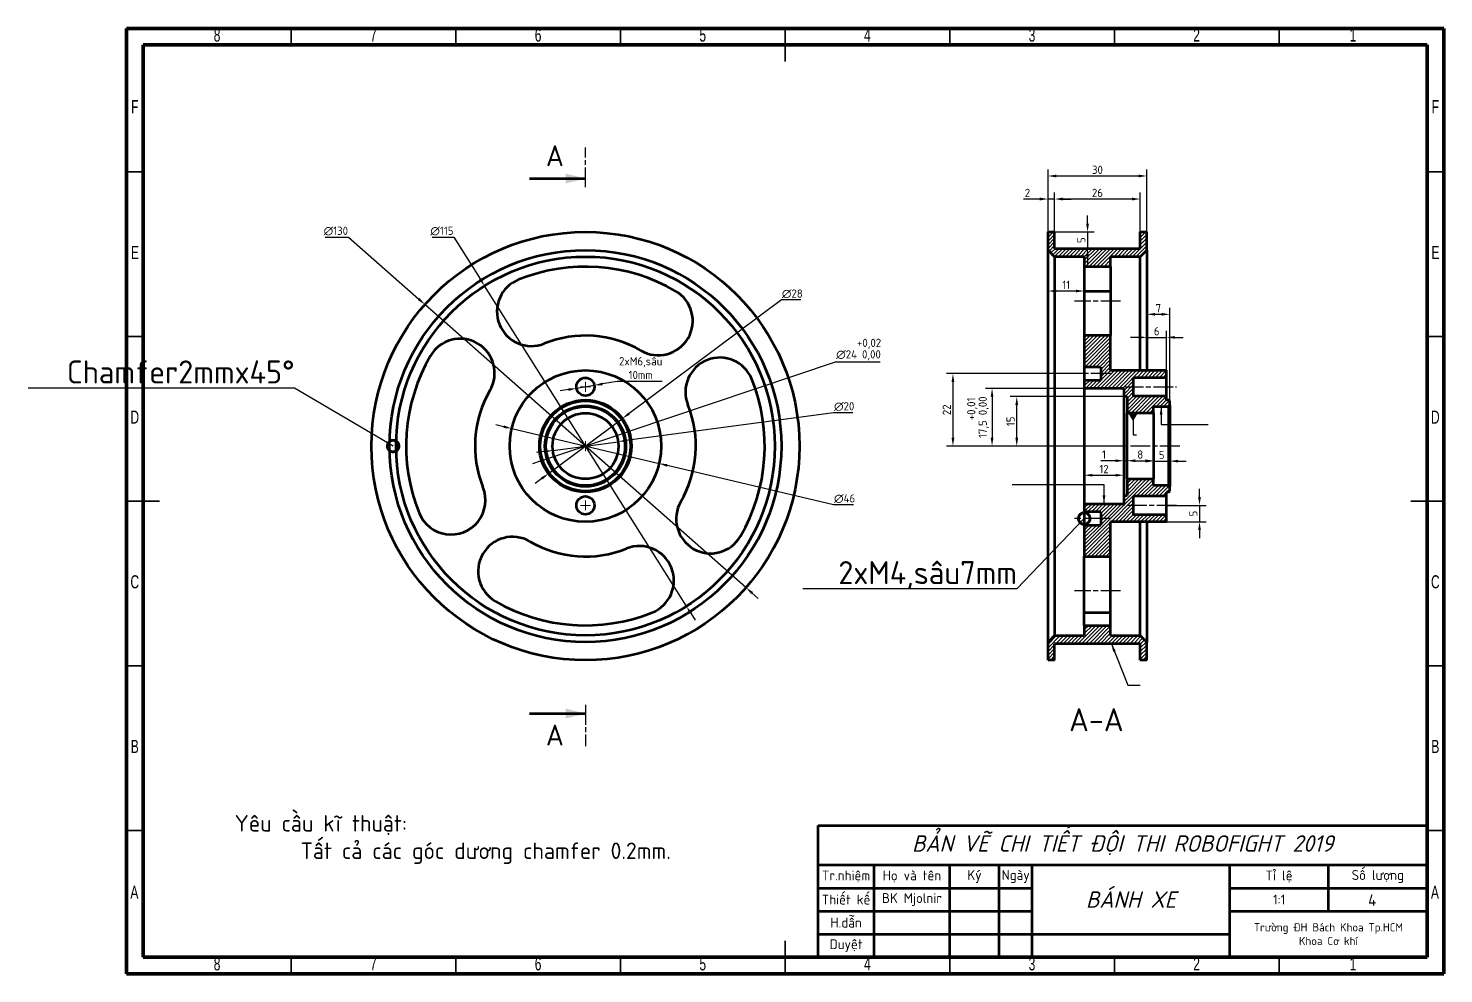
# Model space of a CAD drawing. Header units: millimetres. Extents: x -1615 to 4166, y 5 to 3174.
# Drawn here: x 456.2 to 886.1, y 751.2 to 1038.2 of the extents above; entities that cross this region are included whole.
import ezdxf
from ezdxf import colors
from ezdxf.entities.mleader import LeaderData, LeaderLine
from ezdxf.math import Vec2, Vec3

# ---------------------------------------------------------------- set-up
doc = ezdxf.new("R2010")
doc.units = ezdxf.units.MM
doc.header["$LTSCALE"] = 0.25
doc.header["$PDSIZE"] = -1
doc.linetypes.add('ACAD_ISO08W100', pattern=[36, 24, -3, 6, -3])
doc.layers.get('0').update_dxf_attribs({"lineweight": 50})
for name, color, linetype, lineweight in [('duong tam', 2, 'ACAD_ISO08W100', 25), ('Hatch', 5, 'Continuous', 25), ('kich thuoc', 1, 'Continuous', 25), ('Net dam', 7, 'Continuous', 50), ('van ban', 7, 'Continuous', 25)]:
    doc.layers.add(name, color=color, linetype=linetype, lineweight=lineweight)
doc.styles.add('SLDTEXTSTYLE0', font='TXT', dxfattribs={"width": 0.686449})
doc.styles.get("Standard").update_dxf_attribs({"font": ''})
doc.styles.add('tieng viet', font='')
doc.styles.get('Standard').set_extended_font_data('TCVN 7284')
doc.styles.get('tieng viet').set_extended_font_data('TCVN 7284')
doc.dimstyles.new('Copy of Ratio 1', dxfattribs={"dimtxt": 2.5, "dimasz": 2.5, "dimexe": 2, "dimexo": 0, "dimtad": 1, "dimtoh": 1, "dimdec": 1, "dimzin": 9, "dimtxsty": 'Standard', "dimcen": 2.5, "dimazin": 0, "dimtol": 1, "dimtp": 0.01, "dimtfac": 1, "dimtmove": 0, "dimatfit": 3, "dimfxl": 1, "dimtzin": 1, "dimarcsym": 0})
doc.dimstyles.new('Copy(2) of Ratio 1', dxfattribs={"dimtxt": 2.5, "dimasz": 2.5, "dimexe": 2, "dimexo": 0, "dimtad": 1, "dimtoh": 1, "dimdec": 1, "dimzin": 9, "dimtxsty": 'Standard', "dimcen": 2.5, "dimazin": 0, "dimtol": 1, "dimtp": 0.02, "dimtfac": 1, "dimtmove": 0, "dimatfit": 3, "dimfxl": 1, "dimtzin": 1, "dimarcsym": 0})
doc.dimstyles.new('Ratio 1', dxfattribs={"dimtxt": 2.5, "dimasz": 2.5, "dimexe": 2, "dimexo": 0, "dimtad": 1, "dimtoh": 1, "dimdec": 1, "dimzin": 9, "dimtxsty": 'Standard', "dimcen": 2.5, "dimazin": 0, "dimtfac": 1, "dimtdec": 1, "dimtmove": 0, "dimatfit": 3, "dimfxl": 1, "dimtzin": 1, "dimarcsym": 0})

# ---------------------------------------------------------------- blocks, each defined once
blk = doc.blocks.new('SW_CENTERMARKSYMBOL_0')
at = {"color": 0, "linetype": 'Continuous', "lineweight": 0}
for p, q in [((-1, 0), (-1.5, 0)), ((0, 0), (-1, 0)), ((0, 1), (0, 1.5)), ((0, 0), (0, 1)), ((0, 0), (0, -1)), ((0, 0), (1, 0)), ((1, 0), (1.5, 0)), ((0, -1), (0, -1.5))]:
    blk.add_line(p, q, dxfattribs=at)
blk = doc.blocks.new('SW_CENTERMARKSYMBOL_1')
at = {"color": 0, "linetype": 'Continuous', "lineweight": 0}
for p, q in [((-1, 0), (-1.5, 0)), ((0, 0), (-1, 0)), ((0, 1), (0, 1.5)), ((0, 0), (0, 1)), ((0, 0), (0, -1)), ((0, 0), (1, 0)), ((1, 0), (1.5, 0)), ((0, -1), (0, -1.5))]:
    blk.add_line(p, q, dxfattribs=at)
blk = doc.blocks.new('SW_CENTERMARKSYMBOL_2')
at = {"color": 0, "linetype": 'Continuous', "lineweight": 0}
for p, q in [((-1, 0), (-1.5, 0)), ((0, 0), (-1, 0)), ((0, 1), (0, 1.5)), ((0, 0), (0, 1)), ((0, 0), (0, -1)), ((0, 0), (1, 0)), ((1, 0), (1.5, 0)), ((0, -1), (0, -1.5))]:
    blk.add_line(p, q, dxfattribs=at)
blk = doc.blocks.new('*D1111')
at = {"layer": 'Defpoints', "color": 0, "transparency": 16777216}
for p in [(576.69, 954.34), (674.21, 868.38)]:
    blk.add_point(p, dxfattribs=at)
at = {"layer": 'kich thuoc', "color": 0, "lineweight": -2, "transparency": 16777216}
for p, q in [((546.39, 974.77), (553.51, 974.77)), ((553.51, 974.77), (574.81, 955.99)), ((674.21, 868.38), (576.69, 954.34)), ((676.09, 866.73), (677.96, 865.07))]:
    blk.add_line(p, q, dxfattribs=at)
at = {"layer": 'kich thuoc', "color": 0, "transparency": 16777216}
for points in [[(575.09, 956.31), (574.54, 955.68), (576.69, 954.34)], [(676.36, 867.04), (675.81, 866.41), (674.21, 868.38)]]:
    blk.add_solid(points, dxfattribs=at)
at = {"layer": 'kich thuoc', "color": 0, "transparency": 16777216, "insert": (549.64, 976.64), "char_height": 2.5, "attachment_point": 5}
blk.add_mtext('∅130', dxfattribs=at)
blk = doc.blocks.new('*D1112')
at = {"layer": 'Defpoints', "color": 0, "transparency": 16777216}
for p in [(594.79, 960.01), (656.11, 862.71)]:
    blk.add_point(p, dxfattribs=at)
at = {"layer": 'kich thuoc', "color": 0, "lineweight": -2, "transparency": 16777216}
for p, q in [((578.87, 974.77), (585.49, 974.77)), ((585.49, 974.77), (593.46, 962.12)), ((656.11, 862.71), (594.79, 960.01)), ((657.44, 860.6), (658.77, 858.48))]:
    blk.add_line(p, q, dxfattribs=at)
at = {"layer": 'kich thuoc', "color": 0, "transparency": 16777216}
for points in [[(593.81, 962.34), (593.11, 961.9), (594.79, 960.01)], [(657.79, 860.82), (657.09, 860.38), (656.11, 862.71)]]:
    blk.add_solid(points, dxfattribs=at)
at = {"layer": 'kich thuoc', "color": 0, "transparency": 16777216, "insert": (581.87, 976.64), "char_height": 2.5, "attachment_point": 5}
blk.add_mtext('∅115', dxfattribs=at)
blk = doc.blocks.new('_DotSmall')
at = {"color": 0, "linetype": 'ByBlock', "const_width": 0.5}
blk.add_lwpolyline([(-0.0625, 0, 1), (0.0625, 0, 1)], format="xyb", close=True, dxfattribs=at)
blk = doc.blocks.new('*D1113')
at = {"layer": 'Defpoints', "color": 0, "transparency": 16777216}
for p in [(622.74, 928.91), (628.16, 929.81)]:
    blk.add_point(p, dxfattribs=at)
at = {"layer": 'kich thuoc', "color": 0, "lineweight": -2, "transparency": 16777216}
for p, q in [((622.74, 928.91), (628.16, 929.81)), ((635.04, 930.95), (630.63, 930.22)), ((648.79, 930.95), (635.04, 930.95)), ((620.27, 928.5), (617.8, 928.09))]:
    blk.add_line(p, q, dxfattribs=at)
at = {"layer": 'kich thuoc', "color": 0, "transparency": 16777216}
for points in [[(620.2, 928.91), (620.34, 928.09), (622.74, 928.91)], [(630.56, 930.63), (630.7, 929.81), (628.16, 929.81)]]:
    blk.add_solid(points, dxfattribs=at)
at = {"layer": 'kich thuoc', "color": 0, "transparency": 16777216, "insert": (642.23, 935.03), "char_height": 2.5, "width": 13.125, "attachment_point": 5}
blk.add_mtext('2xM6,sâu 10mm', dxfattribs=at)
blk = doc.blocks.new('*D1114')
at = {"layer": 'Defpoints', "color": 0, "transparency": 16777216}
for p in [(636.68, 919.72), (614.22, 903)]:
    blk.add_point(p, dxfattribs=at)
at = {"layer": 'kich thuoc', "color": 0, "lineweight": -2, "transparency": 16777216}
for p, q in [((685.03, 955.71), (638.69, 921.21)), ((690.91, 955.71), (685.03, 955.71)), ((614.22, 903), (636.68, 919.72)), ((612.21, 901.51), (610.21, 900.02))]:
    blk.add_line(p, q, dxfattribs=at)
at = {"layer": 'kich thuoc', "color": 0, "transparency": 16777216}
for points in [[(638.44, 921.55), (638.93, 920.88), (636.68, 919.72)], [(611.96, 901.84), (612.46, 901.17), (614.22, 903)]]:
    blk.add_solid(points, dxfattribs=at)
at = {"layer": 'kich thuoc', "color": 0, "transparency": 16777216, "insert": (688.28, 957.58), "char_height": 2.5, "attachment_point": 5}
blk.add_mtext('∅28', dxfattribs=at)
blk = doc.blocks.new('*D1115')
at = {"layer": 'Defpoints', "color": 0, "transparency": 16777216}
for p in [(636.82, 915.18), (614.07, 907.54)]:
    blk.add_point(p, dxfattribs=at)
at = {"layer": 'kich thuoc', "color": 0, "lineweight": -2, "transparency": 16777216}
for p, q in [((701.25, 936.83), (639.19, 915.98)), ((715, 936.83), (701.25, 936.83)), ((614.07, 907.54), (636.82, 915.18)), ((611.7, 906.74), (609.33, 905.94))]:
    blk.add_line(p, q, dxfattribs=at)
at = {"layer": 'kich thuoc', "color": 0, "transparency": 16777216}
for points in [[(639.06, 916.37), (639.33, 915.58), (636.82, 915.18)], [(611.57, 907.14), (611.84, 906.35), (614.07, 907.54)]]:
    blk.add_solid(points, dxfattribs=at)
at = {"layer": 'kich thuoc', "color": 0, "transparency": 16777216, "insert": (708.44, 940.87), "char_height": 2.5, "attachment_point": 5}
blk.add_mtext('∅24\\S+0,02^  0,00;', dxfattribs=at)
blk = doc.blocks.new('*D1116')
at = {"layer": 'Defpoints', "color": 0, "transparency": 16777216}
for p in [(635.36, 912.69), (615.54, 910.03)]:
    blk.add_point(p, dxfattribs=at)
at = {"layer": 'kich thuoc', "color": 0, "lineweight": -2, "transparency": 16777216}
for p, q in [((700.78, 921.49), (637.84, 913.03)), ((706.66, 921.49), (700.78, 921.49)), ((615.54, 910.03), (635.36, 912.69)), ((613.06, 909.69), (610.58, 909.36))]:
    blk.add_line(p, q, dxfattribs=at)
at = {"layer": 'kich thuoc', "color": 0, "transparency": 16777216}
for points in [[(637.78, 913.44), (637.89, 912.61), (635.36, 912.69)], [(613.01, 910.11), (613.12, 909.28), (615.54, 910.03)]]:
    blk.add_solid(points, dxfattribs=at)
at = {"layer": 'kich thuoc', "color": 0, "transparency": 16777216, "insert": (704.03, 923.36), "char_height": 2.5, "attachment_point": 5}
blk.add_mtext('∅20', dxfattribs=at)
blk = doc.blocks.new('*D1117')
at = {"layer": 'Defpoints', "color": 0, "transparency": 16777216}
for p in [(603.07, 916.66), (647.83, 906.06)]:
    blk.add_point(p, dxfattribs=at)
at = {"layer": 'kich thuoc', "color": 0, "lineweight": -2, "transparency": 16777216}
for p, q in [((600.64, 917.24), (598.2, 917.82)), ((603.07, 916.66), (647.83, 906.06)), ((700.78, 893.51), (650.26, 905.48)), ((706.91, 893.51), (700.78, 893.51))]:
    blk.add_line(p, q, dxfattribs=at)
at = {"layer": 'kich thuoc', "color": 0, "transparency": 16777216}
for points in [[(600.73, 917.64), (600.54, 916.83), (603.07, 916.66)], [(650.36, 905.89), (650.17, 905.08), (647.83, 906.06)]]:
    blk.add_solid(points, dxfattribs=at)
at = {"layer": 'kich thuoc', "color": 0, "transparency": 16777216, "insert": (704.16, 895.39), "char_height": 2.5, "attachment_point": 5}
blk.add_mtext('∅46', dxfattribs=at)
blk = doc.blocks.new('*D1118')
at = {"layer": 'Defpoints', "color": 0, "transparency": 16777216}
for p in [(776.95, 933.36), (737.07, 911.36), (765.95, 911.36)]:
    blk.add_point(p, dxfattribs=at)
at = {"layer": 'kich thuoc', "color": 0, "lineweight": -2, "transparency": 16777216}
for p, q in [((776.95, 933.36), (735.07, 933.36)), ((737.07, 930.86), (737.07, 913.86)), ((765.95, 911.36), (735.07, 911.36))]:
    blk.add_line(p, q, dxfattribs=at)
at = {"layer": 'kich thuoc', "color": 0, "transparency": 16777216}
for points in [[(736.66, 930.86), (737.49, 930.86), (737.07, 933.36)], [(736.66, 913.86), (737.49, 913.86), (737.07, 911.36)]]:
    blk.add_solid(points, dxfattribs=at)
at = {"layer": 'kich thuoc', "color": 0, "transparency": 16777216, "insert": (735.2, 922.36), "char_height": 2.5, "attachment_point": 5, "rotation": 90}
blk.add_mtext('22', dxfattribs=at)
blk = doc.blocks.new('*D1119')
at = {"layer": 'Defpoints', "color": 0, "transparency": 16777216}
for p in [(776.95, 928.86), (748.95, 911.36), (765.95, 911.36)]:
    blk.add_point(p, dxfattribs=at)
at = {"layer": 'kich thuoc', "color": 0, "lineweight": -2, "transparency": 16777216}
for p, q in [((776.95, 928.86), (746.95, 928.86)), ((748.95, 926.36), (748.95, 913.86)), ((765.95, 911.36), (746.95, 911.36))]:
    blk.add_line(p, q, dxfattribs=at)
at = {"layer": 'kich thuoc', "color": 0, "transparency": 16777216}
for points in [[(748.53, 926.36), (749.37, 926.36), (748.95, 928.86)], [(748.53, 913.86), (749.37, 913.86), (748.95, 911.36)]]:
    blk.add_solid(points, dxfattribs=at)
at = {"layer": 'kich thuoc', "color": 0, "transparency": 16777216, "insert": (744.66, 920.11), "char_height": 2.5, "width": 11, "attachment_point": 5, "rotation": 90}
blk.add_mtext('17,5\\S+0,01^  0,00;', dxfattribs=at)
blk = doc.blocks.new('*D1120')
at = {"layer": 'Defpoints', "color": 0, "transparency": 16777216}
for p in [(788.95, 902.5), (776.95, 893.86), (788.95, 893.86)]:
    blk.add_point(p, dxfattribs=at)
at = {"layer": 'kich thuoc', "color": 0, "lineweight": -2, "transparency": 16777216}
for p, q in [((776.95, 893.86), (776.95, 904.5)), ((788.95, 893.86), (788.95, 904.5)), ((779.45, 902.5), (786.45, 902.5))]:
    blk.add_line(p, q, dxfattribs=at)
at = {"layer": 'kich thuoc', "color": 0, "transparency": 16777216}
for points in [[(779.45, 902.92), (779.45, 902.09), (776.95, 902.5)], [(786.45, 902.92), (786.45, 902.09), (788.95, 902.5)]]:
    blk.add_solid(points, dxfattribs=at)
at = {"layer": 'kich thuoc', "color": 0, "transparency": 16777216, "insert": (782.95, 904.38), "char_height": 2.5, "attachment_point": 5}
blk.add_mtext('12', dxfattribs=at)
blk = doc.blocks.new('*D1121')
at = {"layer": 'Defpoints', "color": 0, "transparency": 16777216}
for p in [(788.95, 906.91), (788.95, 896.36), (789.95, 896.36)]:
    blk.add_point(p, dxfattribs=at)
at = {"layer": 'kich thuoc', "color": 0, "lineweight": -2, "transparency": 16777216}
for p, q in [((788.95, 896.36), (788.95, 908.91)), ((789.95, 896.36), (789.95, 908.91)), ((786.45, 906.91), (781.95, 906.91)), ((789.95, 906.91), (788.95, 906.91)), ((792.45, 906.91), (794.95, 906.91))]:
    blk.add_line(p, q, dxfattribs=at)
at = {"layer": 'kich thuoc', "color": 0, "transparency": 16777216}
for points in [[(786.45, 907.32), (786.45, 906.49), (788.95, 906.91)], [(792.45, 907.32), (792.45, 906.49), (789.95, 906.91)]]:
    blk.add_solid(points, dxfattribs=at)
at = {"layer": 'kich thuoc', "color": 0, "transparency": 16777216, "insert": (782.95, 908.78), "char_height": 2.5, "attachment_point": 5}
blk.add_mtext('1', dxfattribs=at)
blk = doc.blocks.new('*D1122')
at = {"layer": 'Defpoints', "color": 0, "transparency": 16777216}
for p in [(797.95, 906.91), (789.95, 901.36), (797.95, 901.36)]:
    blk.add_point(p, dxfattribs=at)
at = {"layer": 'kich thuoc', "color": 0, "lineweight": -2, "transparency": 16777216}
for p, q in [((789.95, 901.36), (789.95, 908.91)), ((797.95, 901.36), (797.95, 908.91)), ((792.45, 906.91), (795.45, 906.91))]:
    blk.add_line(p, q, dxfattribs=at)
at = {"layer": 'kich thuoc', "color": 0, "transparency": 16777216}
for points in [[(792.45, 907.32), (792.45, 906.49), (789.95, 906.91)], [(795.45, 907.32), (795.45, 906.49), (797.95, 906.91)]]:
    blk.add_solid(points, dxfattribs=at)
at = {"layer": 'kich thuoc', "color": 0, "transparency": 16777216, "insert": (793.95, 908.78), "char_height": 2.5, "attachment_point": 5}
blk.add_mtext('8', dxfattribs=at)
blk = doc.blocks.new('*D1123')
at = {"layer": 'Defpoints', "color": 0, "transparency": 16777216}
for p in [(802.95, 906.78), (797.95, 901.36), (802.95, 899.06)]:
    blk.add_point(p, dxfattribs=at)
at = {"layer": 'kich thuoc', "color": 0, "lineweight": -2, "transparency": 16777216}
for p, q in [((797.95, 901.36), (797.95, 908.78)), ((802.95, 899.06), (802.95, 908.78)), ((795.45, 906.78), (792.95, 906.78)), ((797.95, 906.78), (802.95, 906.78)), ((805.45, 906.78), (807.95, 906.78))]:
    blk.add_line(p, q, dxfattribs=at)
at = {"layer": 'kich thuoc', "color": 0, "transparency": 16777216}
for points in [[(795.45, 907.2), (795.45, 906.37), (797.95, 906.78)], [(805.45, 907.2), (805.45, 906.37), (802.95, 906.78)]]:
    blk.add_solid(points, dxfattribs=at)
at = {"layer": 'kich thuoc', "color": 0, "transparency": 16777216, "insert": (800.45, 908.66), "char_height": 2.5, "attachment_point": 5}
blk.add_mtext('5', dxfattribs=at)
blk = doc.blocks.new('*D1124')
at = {"layer": 'Defpoints', "color": 0, "transparency": 16777216}
for p in [(795.95, 993.36), (765.95, 976.36), (795.95, 976.36)]:
    blk.add_point(p, dxfattribs=at)
at = {"layer": 'kich thuoc', "color": 0, "lineweight": -2, "transparency": 16777216}
for p, q in [((765.95, 976.36), (765.95, 995.36)), ((768.45, 993.36), (793.45, 993.36)), ((795.95, 976.36), (795.95, 995.36))]:
    blk.add_line(p, q, dxfattribs=at)
at = {"layer": 'kich thuoc', "color": 0, "transparency": 16777216}
for points in [[(768.45, 993.78), (768.45, 992.94), (765.95, 993.36)], [(793.45, 993.78), (793.45, 992.94), (795.95, 993.36)]]:
    blk.add_solid(points, dxfattribs=at)
at = {"layer": 'kich thuoc', "color": 0, "transparency": 16777216, "insert": (780.95, 995.23), "char_height": 2.5, "attachment_point": 5}
blk.add_mtext('30', dxfattribs=at)
blk = doc.blocks.new('*D1125')
at = {"layer": 'Defpoints', "color": 0, "transparency": 16777216}
for p in [(765.95, 986.36), (765.95, 976.36), (767.95, 976.36)]:
    blk.add_point(p, dxfattribs=at)
at = {"layer": 'kich thuoc', "color": 0, "lineweight": -2, "transparency": 16777216}
for p, q in [((763.45, 986.36), (758.45, 986.36)), ((765.95, 976.36), (765.95, 988.36)), ((767.95, 986.36), (765.95, 986.36)), ((767.95, 976.36), (767.95, 988.36)), ((770.45, 986.36), (772.95, 986.36))]:
    blk.add_line(p, q, dxfattribs=at)
at = {"layer": 'kich thuoc', "color": 0, "transparency": 16777216}
for points in [[(763.45, 986.78), (763.45, 985.94), (765.95, 986.36)], [(770.45, 986.78), (770.45, 985.94), (767.95, 986.36)]]:
    blk.add_solid(points, dxfattribs=at)
at = {"layer": 'kich thuoc', "color": 0, "transparency": 16777216, "insert": (759.7, 988.23), "char_height": 2.5, "attachment_point": 5}
blk.add_mtext('2', dxfattribs=at)
blk = doc.blocks.new('*D1126')
at = {"layer": 'Defpoints', "color": 0, "transparency": 16777216}
for p in [(767.95, 986.36), (767.95, 976.36), (793.95, 976.36)]:
    blk.add_point(p, dxfattribs=at)
at = {"layer": 'kich thuoc', "color": 0, "lineweight": -2, "transparency": 16777216}
for p, q in [((767.95, 976.36), (767.95, 988.36)), ((791.45, 986.36), (770.45, 986.36)), ((793.95, 976.36), (793.95, 988.36))]:
    blk.add_line(p, q, dxfattribs=at)
at = {"layer": 'kich thuoc', "color": 0, "transparency": 16777216}
for points in [[(770.45, 986.78), (770.45, 985.94), (767.95, 986.36)], [(791.45, 986.78), (791.45, 985.94), (793.95, 986.36)]]:
    blk.add_solid(points, dxfattribs=at)
at = {"layer": 'kich thuoc', "color": 0, "transparency": 16777216, "insert": (780.95, 988.23), "char_height": 2.5, "attachment_point": 5}
blk.add_mtext('26', dxfattribs=at)
blk = doc.blocks.new('*D1127')
at = {"layer": 'Defpoints', "color": 0, "transparency": 16777216}
for p in [(765.95, 968.86), (776.95, 968.86), (765.95, 958.43)]:
    blk.add_point(p, dxfattribs=at)
at = {"layer": 'kich thuoc', "color": 0, "lineweight": -2, "transparency": 16777216}
for p, q in [((765.95, 968.86), (765.95, 956.43)), ((776.95, 968.86), (776.95, 956.43)), ((774.45, 958.43), (768.45, 958.43))]:
    blk.add_line(p, q, dxfattribs=at)
at = {"layer": 'kich thuoc', "color": 0, "transparency": 16777216}
for points in [[(768.45, 958.85), (768.45, 958.01), (765.95, 958.43)], [(774.45, 958.85), (774.45, 958.01), (776.95, 958.43)]]:
    blk.add_solid(points, dxfattribs=at)
at = {"layer": 'kich thuoc', "color": 0, "transparency": 16777216, "insert": (771.45, 960.31), "char_height": 2.5, "attachment_point": 5}
blk.add_mtext('11', dxfattribs=at)
blk = doc.blocks.new('*D1129')
at = {"layer": 'Defpoints', "color": 0, "transparency": 16777216}
for p in [(795.95, 951.36), (802.95, 951.36), (802.95, 925.06)]:
    blk.add_point(p, dxfattribs=at)
at = {"layer": 'kich thuoc', "color": 0, "lineweight": -2, "transparency": 16777216}
for p, q in [((795.95, 951.36), (795.95, 953.36)), ((798.45, 951.36), (800.45, 951.36)), ((802.95, 925.06), (802.95, 953.36))]:
    blk.add_line(p, q, dxfattribs=at)
at = {"layer": 'kich thuoc', "color": 0, "transparency": 16777216}
for points in [[(798.45, 951.78), (798.45, 950.94), (795.95, 951.36)], [(800.45, 951.78), (800.45, 950.94), (802.95, 951.36)]]:
    blk.add_solid(points, dxfattribs=at)
at = {"layer": 'kich thuoc', "color": 0, "transparency": 16777216, "insert": (799.45, 953.23), "char_height": 2.5, "attachment_point": 5}
blk.add_mtext('7', dxfattribs=at)
blk = doc.blocks.new('*D1130')
at = {"layer": 'Defpoints', "color": 0, "transparency": 16777216}
for p in [(795.95, 944.36), (801.95, 944.36), (801.95, 934.36)]:
    blk.add_point(p, dxfattribs=at)
at = {"layer": 'kich thuoc', "color": 0, "lineweight": -2, "transparency": 16777216}
for p, q in [((795.95, 944.36), (795.95, 946.36)), ((801.95, 934.36), (801.95, 946.36)), ((793.45, 944.36), (790.95, 944.36)), ((795.95, 944.36), (801.95, 944.36)), ((804.45, 944.36), (806.95, 944.36))]:
    blk.add_line(p, q, dxfattribs=at)
at = {"layer": 'kich thuoc', "color": 0, "transparency": 16777216}
for points in [[(793.45, 944.78), (793.45, 943.94), (795.95, 944.36)], [(804.45, 944.78), (804.45, 943.94), (801.95, 944.36)]]:
    blk.add_solid(points, dxfattribs=at)
at = {"layer": 'kich thuoc', "color": 0, "transparency": 16777216, "insert": (798.95, 946.23), "char_height": 2.5, "attachment_point": 5}
blk.add_mtext('6', dxfattribs=at)
blk = doc.blocks.new('*D1131')
at = {"layer": 'Defpoints', "color": 0, "transparency": 16777216}
for p in [(767.95, 976.36), (767.95, 971.36), (777.95, 971.36)]:
    blk.add_point(p, dxfattribs=at)
at = {"layer": 'kich thuoc', "color": 0, "lineweight": -2, "transparency": 16777216}
for p, q in [((777.95, 978.86), (777.95, 981.36)), ((767.95, 976.36), (779.95, 976.36)), ((777.95, 976.36), (777.95, 971.36)), ((767.95, 971.36), (779.95, 971.36)), ((777.95, 968.86), (777.95, 966.36))]:
    blk.add_line(p, q, dxfattribs=at)
at = {"layer": 'kich thuoc', "color": 0, "transparency": 16777216}
for points in [[(777.53, 978.86), (778.37, 978.86), (777.95, 976.36)], [(777.53, 968.86), (778.37, 968.86), (777.95, 971.36)]]:
    blk.add_solid(points, dxfattribs=at)
at = {"layer": 'kich thuoc', "color": 0, "transparency": 16777216, "insert": (776.07, 973.86), "char_height": 2.5, "attachment_point": 5, "rotation": 90}
blk.add_mtext('5', dxfattribs=at)
blk = doc.blocks.new('*D1132')
at = {"layer": 'Defpoints', "color": 0, "transparency": 16777216}
for p in [(801.95, 893.36), (801.95, 888.36), (811.95, 888.36)]:
    blk.add_point(p, dxfattribs=at)
at = {"layer": 'kich thuoc', "color": 0, "lineweight": -2, "transparency": 16777216}
for p, q in [((811.95, 895.86), (811.95, 898.36)), ((801.95, 893.36), (813.95, 893.36)), ((811.95, 893.36), (811.95, 888.36)), ((801.95, 888.36), (813.95, 888.36)), ((811.95, 885.86), (811.95, 883.36))]:
    blk.add_line(p, q, dxfattribs=at)
at = {"layer": 'kich thuoc', "color": 0, "transparency": 16777216}
for points in [[(811.53, 895.86), (812.37, 895.86), (811.95, 893.36)], [(811.53, 885.86), (812.37, 885.86), (811.95, 888.36)]]:
    blk.add_solid(points, dxfattribs=at)
at = {"layer": 'kich thuoc', "color": 0, "transparency": 16777216, "insert": (810.07, 890.86), "char_height": 2.5, "attachment_point": 5, "rotation": 90}
blk.add_mtext('5', dxfattribs=at)
blk = doc.blocks.new('*D1133')
at = {"layer": 'Defpoints', "color": 0, "transparency": 16777216}
for p in [(756.45, 926.36), (788.95, 926.36), (788.95, 911.36)]:
    blk.add_point(p, dxfattribs=at)
at = {"layer": 'kich thuoc', "color": 0, "lineweight": -2, "transparency": 16777216}
for p, q in [((788.95, 926.36), (754.45, 926.36)), ((756.45, 913.86), (756.45, 923.86)), ((788.95, 911.36), (754.45, 911.36))]:
    blk.add_line(p, q, dxfattribs=at)
at = {"layer": 'kich thuoc', "color": 0, "transparency": 16777216}
for points in [[(756.03, 923.86), (756.87, 923.86), (756.45, 926.36)], [(756.03, 913.86), (756.87, 913.86), (756.45, 911.36)]]:
    blk.add_solid(points, dxfattribs=at)
at = {"layer": 'kich thuoc', "color": 0, "transparency": 16777216, "insert": (754.57, 918.86), "char_height": 2.5, "attachment_point": 5, "rotation": 90}
blk.add_mtext('15', dxfattribs=at)

msp = doc.modelspace()

# ---------------------------------------------------------------- hatches: boundary and pattern name
at = {"layer": 'Hatch'}
h = msp.add_hatch(dxfattribs=at)
h.set_pattern_fill('ANSI31', color=256, scale=0.25)
h.paths.add_polyline_path([(767.949, 971.36), (767.949, 976.36), (765.949, 976.36), (765.949, 970.86), (767.949, 968.86), (776.949, 968.86), (776.949, 965.821), (784.949, 965.821), (784.949, 968.86), (793.949, 968.86), (795.949, 970.86), (795.949, 976.36), (793.949, 976.36), (793.949, 971.36)])
h.paths.add_polyline_path([(776.949, 856.899), (776.949, 853.86), (767.949, 853.86), (765.949, 851.86), (765.949, 846.36), (767.949, 846.36), (767.949, 851.36), (793.949, 851.36), (793.949, 846.36), (795.949, 846.36), (795.949, 851.86), (793.949, 853.86), (784.949, 853.86), (784.949, 856.899)])
h.paths.add_polyline_path([(776.949, 893.86), (776.949, 891.36), (781.949, 891.36), (781.949, 887.36), (776.949, 887.36), (776.949, 877.821), (784.949, 877.821), (784.949, 888.36), (801.949, 888.36), (801.949, 890.61), (791.949, 890.61), (791.949, 896.11), (801.949, 896.11), (801.949, 897.36), (802.649, 897.36), (802.949, 897.66), (802.949, 899.06), (802.649, 899.36), (797.949, 899.36), (797.949, 901.36), (789.949, 901.36), (789.949, 896.36), (788.949, 896.36), (788.949, 893.86)])
h.paths.add_polyline_path([(788.949, 928.86), (788.949, 926.36), (789.949, 926.36), (789.949, 921.36), (797.949, 921.36), (797.949, 923.36), (802.649, 923.36), (802.949, 923.66), (802.949, 925.06), (802.649, 925.36), (801.949, 925.36), (801.949, 926.61), (791.949, 926.61), (791.949, 932.11), (801.949, 932.11), (801.949, 934.36), (784.949, 934.36), (784.949, 944.899), (776.949, 944.899), (776.949, 935.36), (781.949, 935.36), (781.949, 931.36), (776.949, 931.36), (776.949, 928.86)])

# ---------------------------------------------------------------- linework, layer by layer
at = {"color": 7, "linetype": 'Continuous', "lineweight": 70}
for p, q in [((486.115, 751.166), (486.115, 1038.166)), ((486.115, 1038.166), (886.115, 1038.166)), ((886.115, 1038.166), (886.115, 751.166)), ((491.115, 756.166), (491.115, 1033.166)), ((491.115, 1033.166), (881.115, 1033.166)), ((881.115, 1033.166), (881.115, 756.166)), ((881.115, 756.166), (491.115, 756.166)), ((886.115, 751.166), (486.115, 751.166))]:
    msp.add_line(p, q, dxfattribs=at)
at = {"color": 7, "linetype": 'Continuous', "lineweight": 35}
for p, q in [((536.115, 1033.166), (536.115, 1038.166)), ((586.115, 1033.166), (586.115, 1038.166)), ((636.115, 1033.166), (636.115, 1038.166)), ((686.115, 1038.166), (686.115, 1028.166)), ((686.115, 1033.166), (686.115, 1038.166)), ((736.115, 1033.166), (736.115, 1038.166)), ((786.115, 1033.166), (786.115, 1038.166)), ((836.115, 1033.166), (836.115, 1038.166)), ((491.115, 994.666), (486.115, 994.666)), ((881.115, 994.666), (886.115, 994.666)), ((491.115, 944.666), (486.115, 944.666)), ((881.115, 944.666), (886.115, 944.666)), ((486.115, 894.666), (496.115, 894.666)), ((491.115, 894.666), (486.115, 894.666)), ((886.115, 894.666), (876.115, 894.666)), ((881.115, 894.666), (886.115, 894.666)), ((491.115, 844.666), (486.115, 844.666)), ((881.115, 844.666), (886.115, 844.666)), ((491.115, 794.666), (486.115, 794.666)), ((881.115, 794.666), (886.115, 794.666)), ((686.115, 751.166), (686.115, 761.166)), ((536.115, 756.166), (536.115, 751.166)), ((586.115, 756.166), (586.115, 751.166)), ((636.115, 756.166), (636.115, 751.166)), ((686.115, 756.166), (686.115, 751.166)), ((736.115, 756.166), (736.115, 751.166)), ((786.115, 756.166), (786.115, 751.166)), ((836.115, 756.166), (836.115, 751.166))]:
    msp.add_line(p, q, dxfattribs=at)
at = {"layer": 'duong tam'}
for p, q in [((625.449, 989.96), (625.449, 1001.96)), ((787.949, 955.36), (773.949, 955.36)), ((784.949, 933.36), (773.949, 933.36)), ((788.949, 929.36), (804.949, 929.36)), ((805.949, 911.36), (762.949, 911.36)), ((804.949, 893.36), (788.949, 893.36)), ((784.949, 889.36), (773.949, 889.36)), ((787.949, 867.36), (773.949, 867.36)), ((625.449, 832.76), (625.449, 820.26))]:
    msp.add_line(p, q, dxfattribs=at)
at = {"layer": 'Net dam'}
for p, q in [((608.449, 992.598), (625.449, 992.598)), ((765.949, 976.36), (767.949, 976.36)), ((765.949, 970.86), (765.949, 976.36)), ((767.949, 971.36), (767.949, 976.36)), ((793.949, 971.36), (793.949, 976.36)), ((793.949, 976.36), (795.949, 976.36)), ((795.949, 970.86), (795.949, 976.36)), ((765.949, 851.86), (765.949, 970.86)), ((765.949, 970.86), (767.949, 968.86)), ((767.949, 971.36), (793.949, 971.36)), ((767.949, 968.86), (767.949, 853.86)), ((776.949, 968.86), (767.949, 968.86)), ((776.949, 968.86), (776.949, 965.821)), ((793.949, 968.86), (784.949, 968.86)), ((784.949, 965.821), (784.949, 968.86)), ((793.949, 968.86), (795.949, 970.86)), ((793.949, 934.36), (793.949, 968.86)), ((795.949, 970.86), (795.949, 934.36)), ((784.949, 965.821), (776.949, 965.821)), ((776.949, 965.821), (776.949, 958.43)), ((776.949, 965.821), (776.949, 944.899)), ((784.949, 965.821), (784.949, 944.899)), ((776.949, 958.43), (784.949, 958.43)), ((784.949, 944.899), (776.949, 944.899)), ((776.949, 944.899), (776.949, 935.36)), ((784.949, 934.36), (784.949, 944.899)), ((781.949, 935.36), (776.949, 935.36)), ((776.949, 935.36), (776.949, 931.36)), ((781.949, 935.36), (781.949, 931.36)), ((784.949, 934.36), (801.949, 934.36)), ((801.949, 932.11), (801.949, 934.36)), ((776.949, 931.36), (776.949, 928.86)), ((776.949, 931.36), (781.949, 931.36)), ((788.949, 928.86), (776.949, 928.86)), ((776.949, 928.86), (776.949, 893.86)), ((788.949, 928.86), (788.949, 924.36)), ((801.949, 932.11), (791.949, 932.11)), ((791.949, 926.61), (791.949, 932.11)), ((801.949, 926.61), (801.949, 932.11)), ((789.949, 926.36), (788.949, 926.36)), ((788.949, 924.36), (788.949, 898.36)), ((789.949, 926.36), (789.949, 921.36)), ((791.949, 926.61), (801.949, 926.61)), ((801.949, 925.36), (801.949, 926.61)), ((801.949, 925.36), (802.649, 925.36)), ((802.949, 925.06), (802.649, 925.36)), ((802.949, 923.66), (802.949, 925.06)), ((797.949, 921.36), (789.949, 921.36)), ((789.949, 901.36), (789.949, 921.36)), ((797.949, 923.36), (802.649, 923.36)), ((797.949, 921.36), (797.949, 923.36)), ((797.949, 921.36), (797.949, 901.36)), ((802.649, 923.36), (802.949, 923.66)), ((802.649, 899.36), (802.649, 923.36)), ((802.949, 923.66), (802.949, 899.06)), ((789.949, 901.36), (789.949, 896.36)), ((789.949, 901.36), (797.949, 901.36)), ((797.949, 899.36), (797.949, 901.36)), ((802.649, 899.36), (797.949, 899.36)), ((802.949, 899.06), (802.649, 899.36)), ((802.949, 897.66), (802.949, 899.06)), ((788.949, 898.36), (788.949, 893.86)), ((788.949, 896.36), (789.949, 896.36)), ((801.949, 896.11), (791.949, 896.11)), ((791.949, 890.61), (791.949, 896.11)), ((801.949, 896.11), (801.949, 897.36)), ((802.649, 897.36), (801.949, 897.36)), ((801.949, 890.61), (801.949, 896.11)), ((802.649, 897.36), (802.949, 897.66)), ((776.949, 893.86), (776.949, 891.36)), ((776.949, 893.86), (788.949, 893.86)), ((781.949, 891.36), (776.949, 891.36)), ((776.949, 891.36), (776.949, 887.36)), ((781.949, 891.36), (781.949, 887.36)), ((791.949, 890.61), (801.949, 890.61)), ((801.949, 888.36), (801.949, 890.61)), ((776.949, 887.36), (776.949, 877.821)), ((776.949, 887.36), (781.949, 887.36)), ((801.949, 888.36), (784.949, 888.36)), ((784.949, 877.821), (784.949, 888.36)), ((793.949, 853.86), (793.949, 888.36)), ((795.949, 888.36), (795.949, 851.86)), ((776.949, 877.821), (784.949, 877.821)), ((776.949, 856.899), (776.949, 877.821)), ((784.949, 856.899), (784.949, 877.821)), ((776.949, 860.826), (784.949, 860.826)), ((776.949, 856.899), (776.949, 853.86)), ((776.949, 856.899), (784.949, 856.899)), ((784.949, 853.86), (784.949, 856.899)), ((767.949, 853.86), (765.949, 851.86)), ((765.949, 846.36), (765.949, 851.86)), ((767.949, 853.86), (776.949, 853.86)), ((793.949, 851.36), (767.949, 851.36)), ((767.949, 846.36), (767.949, 851.36)), ((784.949, 853.86), (793.949, 853.86)), ((795.949, 851.86), (793.949, 853.86)), ((793.949, 846.36), (793.949, 851.36)), ((795.949, 846.36), (795.949, 851.86)), ((767.949, 846.36), (765.949, 846.36)), ((795.949, 846.36), (793.949, 846.36)), ((608.449, 830.15), (625.449, 830.15)), ((696.115, 756.166), (696.115, 796.166)), ((696.115, 796.166), (881.115, 796.166)), ((881.115, 796.166), (881.115, 756.166)), ((696.115, 784.166), (881.115, 784.166)), ((713.115, 756.166), (713.115, 784.166)), ((736.115, 756.166), (736.115, 784.166)), ((751.115, 756.166), (751.115, 784.166)), ((761.115, 756.166), (761.115, 784.166)), ((821.115, 756.166), (821.115, 784.166)), ((851.115, 770.166), (851.115, 784.166)), ((696.115, 777.166), (761.115, 777.166)), ((821.115, 777.166), (881.115, 777.166)), ((696.115, 770.166), (761.115, 770.166)), ((821.115, 770.166), (881.115, 770.166)), ((696.115, 763.166), (821.115, 763.166)), ((881.115, 756.166), (696.115, 756.166))]:
    msp.add_line(p, q, dxfattribs=at)
for centre, radius in [((625.449, 911.36), 65), ((625.449, 911.36), 59.5), ((625.449, 911.36), 57.5), ((625.449, 911.36), 23), ((625.449, 929.36), 2.75), ((625.449, 911.36), 14), ((625.449, 911.36), 13.7), ((625.449, 911.36), 12.3), ((625.449, 911.36), 12), ((625.449, 911.36), 10), ((625.449, 893.36), 2.75)]:
    msp.add_circle(centre, radius, dxfattribs=at)
for centre, radius, start, end in [((625.449, 911.36), 54.461, 59.80301, 111.89009), ((609.045, 952.187), 10.461, 111.89009, 291.89009), ((647.58, 949.389), 10.461, 239.80301, 59.80301), ((587.42, 933.491), 10.461, 329.80301, 149.80301), ((625.449, 911.36), 33.539, 59.80301, 111.89009), ((625.449, 911.36), 54.461, 149.80301, 201.89009), ((666.277, 927.764), 10.461, 21.89009, 201.89009), ((625.449, 911.36), 54.461, 329.80301, 21.89009), ((625.449, 911.36), 33.539, 149.80301, 201.89009), ((625.449, 911.36), 33.539, 329.80301, 21.89009), ((584.622, 894.955), 10.461, 201.89009, 21.89009), ((663.479, 889.229), 10.461, 149.80301, 329.80301), ((603.318, 873.331), 10.461, 59.80301, 239.80301), ((625.449, 911.36), 33.539, 239.80301, 291.89009), ((641.854, 870.532), 10.461, 291.89009, 111.89009), ((625.449, 911.36), 54.461, 239.80301, 291.89009)]:
    msp.add_arc(centre, radius, start, end, dxfattribs=at)
for points in [[(625.449, 992.598), (619.449, 994.098), (619.449, 991.098)], [(625.449, 830.15), (619.449, 831.65), (619.449, 828.65)]]:
    msp.add_solid(points, dxfattribs=at)

# ---------------------------------------------------------------- block references
for name, p in [('SW_CENTERMARKSYMBOL_2', (625.449, 929.36)), ('SW_CENTERMARKSYMBOL_0', (625.449, 911.36)), ('SW_CENTERMARKSYMBOL_1', (625.449, 893.36))]:
    msp.add_blockref(name, p, dxfattribs=at)

# ---------------------------------------------------------------- texts
at = {"color": 7, "linetype": 'Continuous', "lineweight": 0, "char_height": 3.969, "attachment_point": 2, "style": 'SLDTEXTSTYLE0'}
for s, insert in [('8', (513.575, 1038.134)), ('7', (561.075, 1038.134)), ('6', (611.075, 1038.134)), ('5', (661.075, 1038.134)), ('4', (711.075, 1038.134)), ('3', (761.075, 1038.134)), ('2', (811.075, 1038.134)), ('1', (858.575, 1038.134)), ('F', (488.573, 1016.384)), ('F', (883.573, 1016.384)), ('E', (488.623, 972.134)), ('E', (883.623, 972.134)), ('D', (488.568, 922.134)), ('D', (883.568, 922.134)), ('C', (488.574, 872.134)), ('C', (883.574, 872.134)), ('B', (488.586, 822.134)), ('B', (883.586, 822.134)), ('A', (488.455, 777.884)), ('A', (883.455, 777.884)), ('8', (513.575, 756.134)), ('7', (561.075, 756.134)), ('6', (611.075, 756.134)), ('5', (661.075, 756.134)), ('4', (711.075, 756.134)), ('3', (761.075, 756.134)), ('2', (811.075, 756.134)), ('1', (858.575, 756.134))]:
    msp.add_mtext(s, dxfattribs=dict(at, insert=insert))
at = {"layer": 'Net dam', "char_height": 6.35, "attachment_point": 1, "style": 'tieng viet'}
for insert in [(613.449, 1002.678), (613.449, 826.793)]:
    msp.add_mtext('A', dxfattribs=dict(at, insert=insert))
at = {"layer": 'van ban', "style": 'tieng viet'}
for s, width, gutter_width, insert, char_height, attachment_point in [('A-A', 39.51353, 17.5, (772.342, 831.784), 7, 1), ('{\\fTCVN 7284|b0|i1|c0|p34;BẢN VẼ CHI TIẾT ĐỘI THI ROBOFIGHT 2019}', 185, 12.5, (788.615, 790.166), 5, 5), ('Tr.nhiệm', 17, 12.5, (704.615, 780.666), 3, 5), ('Họ và tên', 23, 12.5, (724.615, 780.666), 3, 5), ('Ký', 15, 12.5, (743.615, 780.666), 3, 5), ('Ngày', 10, 12.5, (756.115, 780.666), 3, 5), ('Tỉ lệ', 30, 12.5, (836.115, 780.666), 3, 5), ('Số lượng', 30, 12.5, (866.115, 780.666), 3, 5), ('Thiết kế', 17, 12.5, (704.615, 773.666), 3, 5), ('BK Mjolnir', 23, 12.5, (724.615, 773.666), 3, 5), ('{\\fTCVN 7284|b0|i1|c0|p34;BÁNH XE}', 60, 12.5, (791.115, 773.666), 5, 5), ('1:1', 30, 12.5, (836.115, 773.666), 3, 5), ('H.dẫn', 17, 12.5, (704.615, 766.666), 3, 5), ('\\pxsm1;Trường ĐH Bách Khoa Tp.HCM\\PKhoa Cơ khí', 60, 12.5, (851.115, 763.166), 2.5, 5), ('Duyệt', 17, 12.5, (704.615, 759.666), 3, 5)]:
    msp.add_mtext_dynamic_manual_height_columns(s, width=width, gutter_width=gutter_width, heights=[0], dxfattribs=dict(at, insert=insert, char_height=char_height, attachment_point=attachment_point))
at = {"layer": 'van ban', "attachment_point": 1}
for s, width, insert, char_height in [('Yêu cầu kĩ thuật:\\P^ITất cả các góc dương chamfer 0.2mm.', 154.33451, (518.916, 799.318), 5), ('4', 30, (863.163, 775.261), 3.5)]:
    msp.add_mtext_dynamic_manual_height_columns(s, width=width, gutter_width=17.5, heights=[0], dxfattribs=dict(at, insert=insert, char_height=char_height))

# ---------------------------------------------------------------- dimensions: what is measured, and where the dimension line sits
at = {"layer": 'kich thuoc'}
for base, p1, p2, picture, middle in [((795.949, 993.36), (765.949, 976.36), (795.949, 976.36), '*D1124', (780.949, 995.235)), ((765.949, 986.36), (767.949, 976.36), (765.949, 976.36), '*D1125', (759.699, 988.235)), ((767.949, 986.36), (793.949, 976.36), (767.949, 976.36), '*D1126', (780.949, 988.235)), ((765.949, 958.43), (776.949, 968.86), (765.949, 968.86), '*D1127', (771.449, 960.305)), ((802.949, 951.36), (795.949, 951.36), (802.949, 925.06), '*D1129', (799.449, 953.235)), ((801.949, 944.36), (795.949, 944.36), (801.949, 934.36), '*D1130', (798.949, 946.235)), ((802.949, 906.782), (797.949, 901.36), (802.949, 899.06), '*D1123', (800.449, 908.657))]:
    dim = msp.add_linear_dim(base=base, p1=p1, p2=p2, dimstyle='Ratio 1', dxfattribs=at)
    dim.commit()
    dim.dimension.update_dxf_attribs({"geometry": picture, "text_midpoint": middle})
for base, p1, p2, dimstyle, picture, middle in [((777.949, 971.36), (767.949, 976.36), (767.949, 971.36), 'Ratio 1', '*D1131', (776.074, 973.86)), ((748.949, 911.36), (776.949, 928.86), (765.949, 911.36), 'Copy of Ratio 1', '*D1119', (744.658, 920.11)), ((756.449, 926.356), (788.949, 911.36), (788.949, 926.356), 'Ratio 1', '*D1133', (754.574, 918.858)), ((811.949, 888.36), (801.949, 893.36), (801.949, 888.36), 'Ratio 1', '*D1132', (810.074, 890.86))]:
    dim = msp.add_linear_dim(base=base, p1=p1, p2=p2, angle=90, dimstyle=dimstyle, dxfattribs=at)
    dim.commit()
    dim.dimension.update_dxf_attribs({"geometry": picture, "text_midpoint": middle})
for p1, p2, dimstyle, picture, middle in [((674.211, 868.38), (576.688, 954.34), 'Ratio 1', '*D1111', (549.639, 974.766)), ((656.106, 862.714), (594.793, 960.006), 'Ratio 1', '*D1112', (581.866, 974.766)), ((614.218, 903.001), (636.68, 919.718), 'Ratio 1', '*D1114', (688.285, 955.706)), ((614.074, 907.537), (636.824, 915.182), 'Copy(2) of Ratio 1', '*D1115', (708.437, 936.831)), ((615.538, 910.027), (635.36, 912.692), 'Ratio 1', '*D1116', (700.785, 921.489)), ((603.069, 916.663), (647.83, 906.057), 'Ratio 1', '*D1117', (700.785, 893.51))]:
    dim = msp.add_diameter_dim_2p(p1=p1, p2=p2, dimstyle=dimstyle, dxfattribs=at)
    dim.commit()
    dim.dimension.update_dxf_attribs({"geometry": picture, "text_midpoint": middle, "dimtype": 163})
dim = msp.add_diameter_dim_2p(p1=(622.736, 928.911), p2=(628.162, 929.809), text='2xM6,sâu 10mm', dimstyle='Ratio 1', dxfattribs=at)
dim.commit()
dim.dimension.update_dxf_attribs({"geometry": '*D1113', "text_midpoint": (635.041, 930.947), "dimtype": 163})
dim = msp.add_linear_dim(base=(737.074, 911.36), p1=(776.949, 933.36), p2=(765.949, 911.36), angle=90, dimstyle='Ratio 1', dxfattribs=at)
dim.commit()
dim.dimension.update_dxf_attribs({"geometry": '*D1118', "text_midpoint": (737.074, 922.36), "dimtype": 160})
for base, p1, p2, picture, middle in [((788.949, 906.907), (789.949, 896.36), (788.949, 896.36), '*D1121', (782.949, 906.907)), ((797.949, 906.907), (789.949, 901.36), (797.949, 901.36), '*D1122', (793.949, 906.907)), ((788.949, 902.505), (776.949, 893.86), (788.949, 893.86), '*D1120', (782.949, 902.505))]:
    dim = msp.add_linear_dim(base=base, p1=p1, p2=p2, dimstyle='Ratio 1', dxfattribs=at)
    dim.commit()
    dim.dimension.update_dxf_attribs({"geometry": picture, "text_midpoint": middle, "dimtype": 160})

# ---------------------------------------------------------------- leaders
msp.add_leader([(791.766, 921.36), (791.766, 914.777), (792.766, 914.777)], dimstyle='Ratio 1', override={"dimldrblk": 'DatumFilled'}, dxfattribs=at)
for points in [[(800.299, 923.36), (800.299, 917.937), (814.604, 917.937)], [(782.949, 893.86), (782.949, 899.543), (755.089, 899.543)], [(785.177, 851.36), (790.221, 838.775), (793.978, 838.775)]]:
    msp.add_leader(points, dimstyle='Ratio 1', dxfattribs=at)
ml = msp.add_multileader_mtext('Standard', dxfattribs=at)
ml.set_content('Chamfer2mmx45%%D', color=256, style='tieng viet')
ml.set_leader_properties(color=256, linetype='ByLayer', lineweight=-1)
ml.set_arrow_properties(name='DOTSMALL')
ml.build(insert=Vec2(0, 0))
ml.multileader.update_dxf_attribs({"text_left_attachment_type": 6, "text_right_attachment_type": 6, "dogleg_length": 0, "arrow_head_size": 7})
ctx = ml.context
ctx.base_point, ctx.char_height, ctx.arrow_head_size, ctx.landing_gap_size, ctx.plane_origin = Vec3(467.128, 928.963), 7, 7, 0, Vec3(565.949, 911.36)
ctx.left_attachment, ctx.right_attachment, ctx.text_align_type = 6, 6, 2
notes = []
notes.append((ctx, [(0, (1, 1, 0), (537.128, 928.963), (-1, 0), 0, [(0, [(567.044, 911.36)], 0, [])])]))
ctx.mtext.insert, ctx.mtext.alignment, ctx.mtext.flow_direction = Vec3(537.128, 937.363), 3, 5
ml = msp.add_multileader_mtext('Standard', dxfattribs=at)
ml.set_content('2xM4,sâu7mm', color=256, style='tieng viet')
ml.set_leader_properties(color=256, linetype='ByLayer', lineweight=-1)
ml.set_arrow_properties(name='DOTSMALL')
ml.build(insert=Vec2(0, 0))
ml.multileader.update_dxf_attribs({"text_left_attachment_type": 6, "text_right_attachment_type": 6, "dogleg_length": 0, "arrow_head_size": 7})
ctx = ml.context
ctx.base_point, ctx.char_height, ctx.arrow_head_size, ctx.landing_gap_size, ctx.plane_origin = Vec3(701.55, 868.037), 7, 7, 0, Vec3(776.949, 889.36)
ctx.left_attachment, ctx.right_attachment, ctx.text_align_type = 6, 6, 2
notes.append((ctx, [(0, (1, 1, 0), (756.5, 868.037), (-1, 0), 0, [(0, [(776.949, 889.36)], 0, [])])]))
ctx.mtext.insert, ctx.mtext.alignment, ctx.mtext.flow_direction = Vec3(756.5, 876.437), 3, 5
for ctx, leaders in notes:
    for number, flags, end, landing, length, lines in leaders:
        leader = LeaderData()
        leader.index, (leader.has_last_leader_line, leader.has_dogleg_vector, leader.attachment_direction) = number, flags
        leader.last_leader_point, leader.dogleg_vector, leader.dogleg_length = Vec3(end), Vec3(landing), length
        for number, points, colour, breaks in lines:
            line = LeaderLine()
            line.index, line.vertices, line.color, line.breaks = number, Vec3.list(points), colors.encode_raw_color(colour), breaks
            leader.lines.append(line)
        ctx.leaders.append(leader)

doc.saveas('drawing.dxf')
